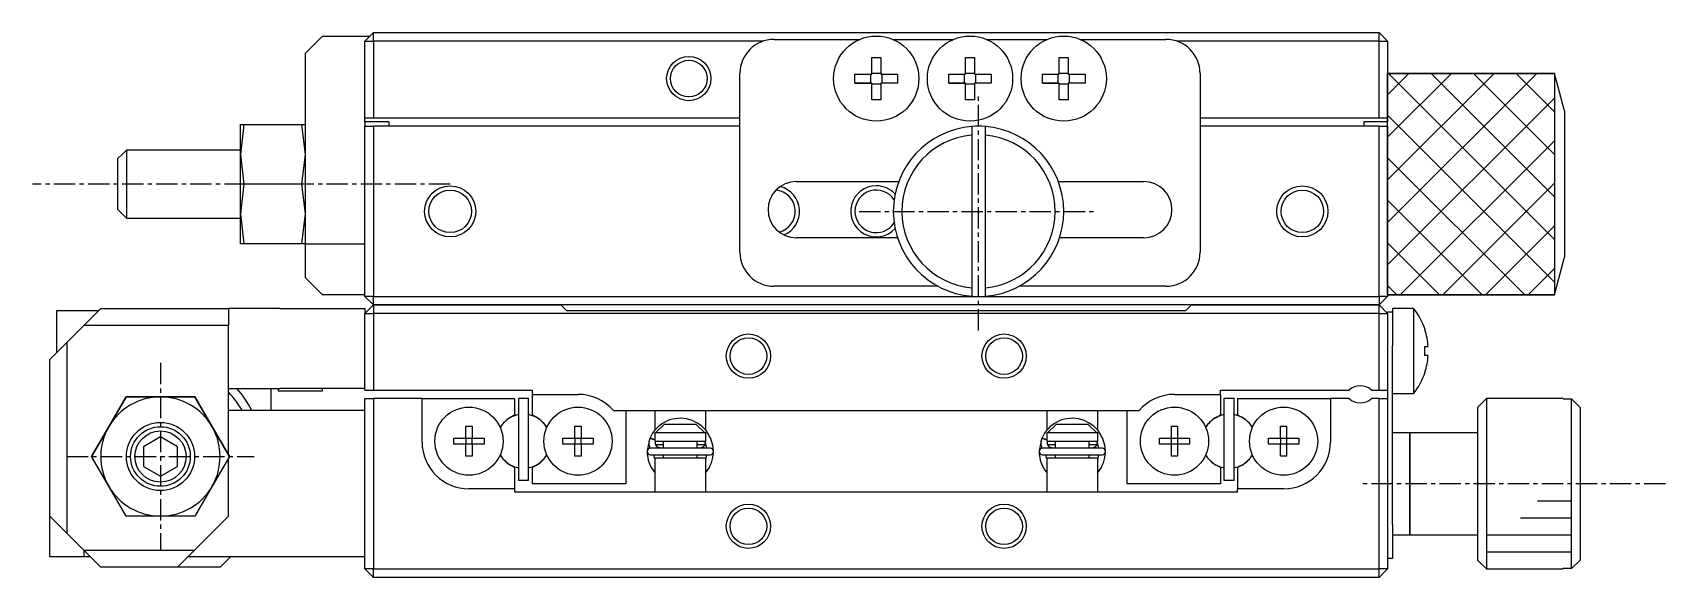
# Model space of a CAD drawing. Extents: x 10 to 388, y -3 to 270.
# Drawn here: x 102.8 to 198.6, y 237.8 to 269.8 of the extents above; entities that cross this region are included whole.
import ezdxf

# ---------------------------------------------------------------- set-up
doc = ezdxf.new("R2010")
doc.units = 0
doc.linetypes.add('CENTER', pattern=[2, 1.25, -0.25, 0.25, -0.25])
doc.layers.get('0').update_dxf_attribs({"linetype": 'CONTINUOUS'})
doc.layers.add('CENTER', color=1, linetype='CENTER')

msp = doc.modelspace()

# ---------------------------------------------------------------- linework, layer by layer
at = {"color": 7, "linetype": 'CONTINUOUS'}
for p, q in [((119.85, 269.632), (118.85, 268.632)), ((119.85, 269.632), (122.65, 269.632)), ((122.35, 269.332), (122.85, 269.832)), ((122.35, 269.332), (122.85, 269.332)), ((122.35, 264.832), (122.35, 269.332)), ((122.85, 269.332), (122.85, 269.832)), ((122.85, 269.832), (181.85, 269.832)), ((122.85, 269.332), (122.85, 264.832)), ((145.725, 269.332), (122.85, 269.332)), ((146.35, 269.432), (151.37, 269.432)), ((153.33, 269.432), (156.87, 269.432)), ((158.83, 269.432), (162.37, 269.432)), ((164.33, 269.432), (169.35, 269.432)), ((181.85, 269.332), (169.974, 269.332)), ((181.85, 269.332), (181.85, 269.832)), ((182.35, 269.332), (181.85, 269.832)), ((181.85, 264.832), (181.85, 269.332)), ((181.85, 269.332), (182.35, 269.332)), ((118.85, 262.932), (118.85, 268.632)), ((152.09, 268.38), (152.61, 268.38)), ((152.09, 267.392), (152.09, 268.38)), ((152.61, 268.38), (152.61, 267.392)), ((157.59, 268.38), (158.11, 268.38)), ((157.59, 267.392), (157.59, 268.38)), ((158.11, 268.38), (158.11, 267.392)), ((163.09, 268.38), (163.61, 268.38)), ((163.09, 267.392), (163.09, 268.38)), ((163.61, 268.38), (163.61, 267.392)), ((144.35, 256.932), (144.35, 267.432)), ((151.102, 266.872), (151.102, 267.392)), ((151.102, 267.392), (152.09, 267.392)), ((152.024, 266.872), (152.024, 267.392)), ((152.09, 267.458), (152.61, 267.458)), ((152.61, 267.392), (153.598, 267.392)), ((152.676, 267.392), (152.676, 266.872)), ((153.598, 267.392), (153.598, 266.872)), ((156.602, 266.872), (156.602, 267.392)), ((156.602, 267.392), (157.59, 267.392)), ((157.524, 266.872), (157.524, 267.392)), ((157.59, 267.458), (158.11, 267.458)), ((158.11, 267.392), (159.098, 267.392)), ((158.176, 267.392), (158.176, 266.872)), ((159.098, 267.392), (159.098, 266.872)), ((162.102, 266.872), (162.102, 267.392)), ((162.102, 267.392), (163.09, 267.392)), ((163.024, 266.872), (163.024, 267.392)), ((163.09, 267.458), (163.61, 267.458)), ((163.61, 267.392), (164.598, 267.392)), ((163.676, 267.392), (163.676, 266.872)), ((164.598, 267.392), (164.598, 266.872)), ((171.35, 267.432), (171.35, 256.932)), ((182.35, 267.432), (192.15, 267.432)), ((182.35, 254.432), (182.35, 267.432)), ((192.739, 265.232), (192.15, 267.432)), ((192.15, 267.432), (192.15, 254.432)), ((152.09, 266.872), (151.102, 266.872)), ((151.102, 266.872), (152.024, 266.872)), ((152.09, 266.872), (152.024, 266.872)), ((152.09, 265.884), (152.09, 266.872)), ((152.61, 266.806), (152.09, 266.806)), ((152.61, 266.872), (152.61, 265.884)), ((153.598, 266.872), (152.61, 266.872)), ((152.676, 266.872), (152.61, 266.872)), ((153.598, 266.872), (152.676, 266.872)), ((157.59, 266.872), (156.602, 266.872)), ((156.602, 266.872), (157.524, 266.872)), ((157.59, 266.872), (157.524, 266.872)), ((157.59, 265.884), (157.59, 266.872)), ((158.11, 266.806), (157.59, 266.806)), ((158.11, 266.872), (158.11, 265.884)), ((159.098, 266.872), (158.11, 266.872)), ((158.176, 266.872), (158.11, 266.872)), ((159.098, 266.872), (158.176, 266.872)), ((163.09, 266.872), (162.102, 266.872)), ((162.102, 266.872), (163.024, 266.872)), ((163.09, 266.872), (163.024, 266.872)), ((163.09, 265.884), (163.09, 266.872)), ((163.61, 266.806), (163.09, 266.806)), ((163.61, 266.872), (163.61, 265.884)), ((164.598, 266.872), (163.61, 266.872)), ((163.676, 266.872), (163.61, 266.872)), ((164.598, 266.872), (163.676, 266.872)), ((152.61, 265.884), (152.09, 265.884)), ((158.11, 265.884), (157.59, 265.884)), ((163.61, 265.884), (163.09, 265.884)), ((115.247, 264.432), (115.05, 262.682)), ((115.05, 264.432), (115.247, 264.432)), ((115.05, 262.682), (115.05, 264.432)), ((115.247, 264.432), (118.653, 264.432)), ((118.85, 262.682), (118.653, 264.432)), ((118.653, 264.432), (118.85, 264.432)), ((122.35, 264.832), (122.85, 264.832)), ((122.35, 264.582), (122.35, 264.832)), ((123.75, 264.582), (122.35, 264.582)), ((122.35, 264.582), (122.35, 264.332)), ((122.85, 264.832), (144.35, 264.832)), ((123.75, 264.582), (123.75, 264.332)), ((171.35, 264.832), (181.85, 264.832)), ((182.35, 264.582), (180.95, 264.582)), ((180.95, 264.582), (180.95, 264.332)), ((181.85, 264.832), (182.35, 264.832)), ((182.35, 264.832), (182.35, 264.582)), ((182.35, 264.332), (182.35, 264.582)), ((192.739, 265.232), (192.739, 256.632)), ((122.35, 254.332), (122.35, 264.332)), ((122.35, 264.332), (122.85, 264.332)), ((122.85, 264.332), (122.85, 254.332)), ((144.35, 264.332), (122.85, 264.332)), ((157.95, 264.316), (157.95, 263.814)), ((157.95, 263.814), (157.95, 254.85)), ((158.75, 263.814), (158.75, 264.316)), ((158.75, 254.85), (158.75, 263.814)), ((181.85, 264.332), (171.35, 264.332)), ((181.85, 254.332), (181.85, 264.332)), ((181.85, 264.332), (182.35, 264.332)), ((182.35, 264.332), (182.35, 254.332)), ((108.1, 262.682), (107.85, 262.432)), ((108.35, 262.932), (108.1, 262.682)), ((108.35, 262.932), (108.35, 260.932)), ((115.05, 262.932), (108.35, 262.932)), ((115.05, 259.182), (115.05, 262.682)), ((115.05, 262.682), (115.247, 260.932)), ((118.653, 260.932), (118.85, 262.682)), ((118.85, 258.932), (118.85, 262.932)), ((107.85, 260.932), (107.85, 262.432)), ((107.85, 259.432), (107.85, 260.932)), ((108.35, 260.932), (108.35, 258.932)), ((115.247, 260.932), (115.05, 259.182)), ((118.653, 260.932), (115.247, 260.932)), ((118.85, 259.182), (118.653, 260.932)), ((147.65, 261.082), (153.666, 261.082)), ((163.034, 261.082), (168.05, 261.082)), ((107.85, 259.432), (108.1, 259.182)), ((108.1, 259.182), (108.35, 258.932)), ((108.35, 258.932), (115.05, 258.932)), ((115.05, 259.182), (115.247, 257.432)), ((115.05, 257.432), (115.05, 259.182)), ((118.653, 257.432), (118.85, 259.182)), ((118.85, 257.432), (118.85, 258.932)), ((153.596, 257.782), (147.65, 257.782)), ((168.05, 257.782), (163.104, 257.782)), ((115.247, 257.432), (115.05, 257.432)), ((118.653, 257.432), (115.247, 257.432)), ((118.85, 257.432), (118.653, 257.432)), ((118.85, 257.432), (122.35, 257.432)), ((118.85, 255.432), (118.85, 257.432)), ((192.15, 254.432), (192.739, 256.632)), ((119.85, 254.432), (118.85, 255.432)), ((155.975, 254.932), (146.35, 254.932)), ((157.95, 254.85), (157.95, 254.348)), ((158.75, 254.348), (158.75, 254.85)), ((169.35, 254.932), (160.725, 254.932)), ((122.35, 254.432), (119.85, 254.432)), ((122.85, 254.332), (122.35, 254.332)), ((122.85, 253.832), (122.35, 254.332)), ((122.85, 254.332), (158.35, 254.332)), ((122.85, 253.832), (122.85, 254.332)), ((158.35, 254.332), (181.85, 254.332)), ((181.85, 254.332), (181.85, 253.832)), ((182.35, 254.332), (181.85, 253.832)), ((182.35, 254.332), (181.85, 254.332)), ((192.15, 254.432), (182.35, 254.432)), ((104.25, 253.482), (104.25, 251.032)), ((106.7, 253.482), (104.25, 253.482)), ((106.85, 253.632), (105.85, 252.632)), ((106.85, 253.632), (114.35, 253.632)), ((114.35, 253.632), (114.35, 252.632)), ((117.35, 253.632), (114.35, 253.632)), ((117.35, 253.632), (122.35, 253.632)), ((122.85, 253.832), (122.35, 253.332)), ((122.35, 253.632), (122.35, 253.332)), ((122.35, 253.332), (122.85, 253.332)), ((122.35, 248.832), (122.35, 253.332)), ((181.85, 253.832), (122.85, 253.832)), ((122.85, 253.832), (122.85, 253.332)), ((122.85, 253.832), (133.85, 253.832)), ((122.85, 253.332), (122.85, 248.832)), ((181.85, 253.332), (122.85, 253.332)), ((134.2, 253.482), (133.85, 253.832)), ((170.5, 253.482), (134.2, 253.482)), ((170.85, 253.832), (170.5, 253.482)), ((170.85, 253.832), (181.85, 253.832)), ((181.85, 253.332), (181.85, 253.832)), ((182.35, 253.332), (181.85, 253.832)), ((181.85, 248.832), (181.85, 253.332)), ((181.85, 253.332), (182.35, 253.332)), ((182.35, 253.432), (182.65, 253.432)), ((182.35, 253.332), (182.35, 253.432)), ((182.35, 253.332), (182.35, 248.832)), ((182.65, 253.632), (182.65, 253.432)), ((183.872, 253.632), (182.65, 253.632)), ((182.65, 253.432), (182.65, 251.432)), ((183.872, 253.632), (183.872, 248.632)), ((105.85, 252.632), (104.85, 251.632)), ((114.35, 252.632), (105.85, 252.632)), ((114.35, 245.004), (114.35, 252.632)), ((184.541, 252.38), (184.549, 252.384)), ((104.85, 251.632), (103.85, 250.632)), ((104.85, 251.632), (104.85, 240.432)), ((182.65, 240.932), (182.65, 251.432)), ((184.541, 250.872), (184.541, 251.392)), ((184.541, 251.392), (184.733, 251.392)), ((103.85, 241.432), (103.85, 250.632)), ((184.733, 250.872), (184.541, 250.872)), ((184.549, 249.88), (184.541, 249.884)), ((107.319, 246.682), (108.329, 248.432)), ((108.329, 248.432), (107.319, 246.682)), ((108.329, 248.432), (110.35, 248.432)), ((110.35, 248.432), (108.329, 248.432)), ((110.35, 248.432), (112.371, 248.432)), ((112.371, 248.432), (110.35, 248.432)), ((112.371, 248.432), (113.381, 246.682)), ((113.381, 246.682), (112.371, 248.432)), ((114.35, 248.932), (117.35, 248.932)), ((116.85, 247.632), (116.85, 248.932)), ((117.25, 248.932), (117.25, 248.782)), ((117.25, 248.782), (119.85, 248.782)), ((122.35, 248.932), (117.35, 248.932)), ((119.85, 248.782), (119.85, 248.932)), ((122.35, 248.832), (122.85, 248.832)), ((122.35, 238.332), (122.35, 248.332)), ((122.35, 248.332), (122.85, 248.332)), ((122.85, 248.832), (132.15, 248.832)), ((122.85, 248.332), (122.85, 238.332)), ((125.7, 248.332), (122.85, 248.332)), ((125.7, 245.782), (125.7, 248.332)), ((125.7, 248.332), (131.15, 248.332)), ((131.15, 247.383), (131.15, 248.332)), ((131.35, 248.332), (131.35, 243.532)), ((131.95, 248.332), (131.35, 248.332)), ((131.95, 243.532), (131.95, 248.332)), ((132.15, 248.832), (132.15, 248.582)), ((132.15, 248.582), (134.85, 248.582)), ((132.15, 248.582), (132.15, 247.383)), ((169.85, 248.582), (172.55, 248.582)), ((172.55, 248.582), (172.55, 248.832)), ((172.55, 248.832), (180.089, 248.832)), ((172.55, 248.582), (172.55, 247.383)), ((172.75, 248.332), (172.75, 243.532)), ((173.35, 248.332), (172.75, 248.332)), ((173.35, 243.532), (173.35, 248.332)), ((173.55, 248.332), (173.55, 247.383)), ((173.55, 248.332), (179, 248.332)), ((179, 248.332), (179, 245.782)), ((180.089, 248.332), (179, 248.332)), ((181.411, 248.832), (181.85, 248.832)), ((181.85, 248.332), (181.411, 248.332)), ((181.85, 248.832), (182.35, 248.832)), ((181.85, 238.332), (181.85, 248.332)), ((181.85, 248.332), (182.35, 248.332)), ((182.35, 248.832), (182.35, 248.332)), ((182.35, 248.332), (182.35, 238.332)), ((182.65, 248.632), (183.872, 248.632)), ((188.15, 248.332), (187.65, 247.832)), ((188.15, 248.332), (188.15, 238.332)), ((192.65, 248.332), (188.15, 248.332)), ((192.65, 248.332), (192.65, 248.316)), ((192.65, 248.316), (193.15, 248.316)), ((193.15, 238.348), (193.15, 248.316)), ((193.15, 248.316), (193.65, 247.814)), ((122.35, 247.632), (114.35, 247.632)), ((131.15, 247.383), (130.89, 247.233)), ((132.41, 247.233), (132.15, 247.383)), ((136.929, 247.632), (139.775, 247.632)), ((137.65, 247.632), (137.65, 243.332)), ((139.35, 247.632), (139.35, 246.469)), ((139.775, 247.632), (141.925, 247.632)), ((141.925, 247.632), (162.775, 247.632)), ((142.35, 246.468), (142.35, 247.632)), ((162.35, 247.632), (162.35, 246.469)), ((162.775, 247.632), (164.925, 247.632)), ((164.925, 247.632), (167.771, 247.632)), ((165.35, 246.468), (165.35, 247.632)), ((167.05, 247.632), (167.05, 243.332)), ((172.29, 247.233), (172.55, 247.383)), ((173.55, 247.383), (173.81, 247.233)), ((187.65, 238.832), (187.65, 247.832)), ((193.65, 247.814), (193.65, 238.85)), ((106.309, 244.932), (107.319, 246.682)), ((107.319, 246.682), (106.309, 244.932)), ((113.381, 246.682), (114.391, 244.932)), ((114.35, 245.004), (113.381, 246.682)), ((128.27, 246.718), (128.63, 246.718)), ((128.27, 246.012), (128.27, 246.718)), ((128.63, 246.718), (128.63, 246.012)), ((134.67, 246.718), (135.03, 246.718)), ((134.67, 246.012), (134.67, 246.718)), ((135.03, 246.718), (135.03, 246.012)), ((139.404, 246.332), (139.35, 246.332)), ((139.35, 246.332), (139.35, 245.832)), ((139.404, 246.332), (139.933, 246.832)), ((142.296, 246.332), (139.404, 246.332)), ((139.933, 246.832), (141.767, 246.832)), ((141.767, 246.832), (142.296, 246.332)), ((142.35, 246.332), (142.296, 246.332)), ((142.35, 245.832), (142.35, 246.332)), ((162.404, 246.332), (162.35, 246.332)), ((162.35, 246.332), (162.35, 245.832)), ((162.404, 246.332), (162.933, 246.832)), ((165.296, 246.332), (162.404, 246.332)), ((162.933, 246.832), (164.767, 246.832)), ((164.767, 246.832), (165.296, 246.332)), ((165.35, 246.332), (165.296, 246.332)), ((165.35, 245.832), (165.35, 246.332)), ((169.67, 246.718), (170.03, 246.718)), ((169.67, 246.012), (169.67, 246.718)), ((170.03, 246.718), (170.03, 246.012)), ((176.07, 246.718), (176.43, 246.718)), ((176.07, 246.012), (176.07, 246.718)), ((176.43, 246.718), (176.43, 246.012)), ((183.65, 246.332), (182.65, 246.332)), ((183.65, 246.332), (183.65, 240.332)), ((183.65, 240.332), (183.65, 246.332)), ((187.65, 246.332), (183.65, 246.332)), ((110.35, 246.087), (109.35, 245.509)), ((109.35, 245.509), (109.35, 244.355)), ((111.35, 245.509), (110.35, 246.087)), ((111.35, 244.355), (111.35, 245.509)), ((127.564, 246.012), (128.27, 246.012)), ((127.564, 245.652), (127.564, 246.012)), ((128.27, 245.652), (127.564, 245.652)), ((128.28, 246.002), (128.27, 246.012)), ((128.28, 245.662), (128.27, 245.652)), ((128.27, 244.946), (128.27, 245.652)), ((128.28, 246.002), (128.62, 246.002)), ((128.28, 245.662), (128.28, 246.002)), ((128.62, 245.662), (128.28, 245.662)), ((128.62, 246.002), (128.63, 246.012)), ((128.62, 246.002), (128.62, 245.662)), ((128.62, 245.662), (128.63, 245.652)), ((128.63, 246.012), (129.336, 246.012)), ((129.336, 245.652), (128.63, 245.652)), ((128.63, 245.652), (128.63, 244.946)), ((129.336, 246.012), (129.336, 245.652)), ((133.964, 246.012), (134.67, 246.012)), ((133.964, 245.652), (133.964, 246.012)), ((134.67, 245.652), (133.964, 245.652)), ((134.68, 246.002), (134.67, 246.012)), ((134.68, 245.662), (134.67, 245.652)), ((134.67, 244.946), (134.67, 245.652)), ((134.68, 246.002), (135.02, 246.002)), ((134.68, 245.662), (134.68, 246.002)), ((135.02, 245.662), (134.68, 245.662)), ((135.02, 246.002), (135.03, 246.012)), ((135.02, 246.002), (135.02, 245.662)), ((135.02, 245.662), (135.03, 245.652)), ((135.03, 246.012), (135.736, 246.012)), ((135.03, 245.652), (135.03, 244.946)), ((135.736, 245.652), (135.03, 245.652)), ((135.736, 246.012), (135.736, 245.652)), ((139.042, 245.947), (138.906, 245.26)), ((139.007, 245.766), (139.006, 245.732)), ((139.006, 245.732), (139.007, 245.697)), ((139.01, 245.8), (139.007, 245.766)), ((139.007, 245.697), (139.009, 245.663)), ((139.009, 245.663), (139.013, 245.629)), ((139.015, 245.834), (139.01, 245.8)), ((139.013, 245.629), (139.019, 245.595)), ((139.021, 245.868), (139.015, 245.834)), ((139.019, 245.595), (139.027, 245.562)), ((139.029, 245.901), (139.021, 245.868)), ((139.027, 245.562), (139.036, 245.529)), ((139.038, 245.934), (139.029, 245.901)), ((139.036, 245.529), (139.046, 245.496)), ((139.05, 245.966), (139.038, 245.934)), ((139.046, 245.496), (139.059, 245.464)), ((139.062, 245.997), (139.05, 245.966)), ((139.059, 245.464), (139.073, 245.433)), ((139.065, 245.999), (139.062, 245.997)), ((139.062, 245.997), (139.062, 245.997)), ((139.075, 246.026), (139.064, 245.999)), ((139.068, 246), (139.065, 245.999)), ((139.066, 246.005), (139.29, 245.938)), ((139.072, 246), (139.068, 246)), ((139.078, 246), (139.072, 246)), ((139.073, 245.433), (139.076, 245.425)), ((139.084, 245.999), (139.078, 246)), ((139.092, 245.998), (139.084, 245.999)), ((139.101, 245.996), (139.092, 245.998)), ((142.6, 245.427), (139.1, 245.427)), ((139.11, 245.994), (139.101, 245.996)), ((139.121, 245.991), (139.11, 245.994)), ((139.132, 245.988), (139.121, 245.991)), ((139.144, 245.984), (139.132, 245.988)), ((139.156, 245.98), (139.144, 245.984)), ((139.17, 245.975), (139.156, 245.98)), ((139.183, 245.971), (139.17, 245.975)), ((139.197, 245.965), (139.183, 245.971)), ((139.212, 245.96), (139.197, 245.965)), ((139.226, 245.954), (139.212, 245.96)), ((139.241, 245.948), (139.226, 245.954)), ((139.256, 245.942), (139.241, 245.948)), ((139.27, 245.935), (139.256, 245.942)), ((139.284, 245.929), (139.27, 245.935)), ((139.299, 245.922), (139.284, 245.929)), ((139.29, 245.938), (139.35, 245.907)), ((139.312, 245.916), (139.299, 245.922)), ((139.325, 245.909), (139.312, 245.916)), ((139.338, 245.903), (139.325, 245.909)), ((139.35, 245.896), (139.338, 245.903)), ((139.35, 245.832), (142.35, 245.832)), ((139.396, 245.732), (139.397, 245.747)), ((139.397, 245.717), (139.396, 245.732)), ((139.397, 245.747), (139.398, 245.762)), ((139.397, 245.702), (139.397, 245.717)), ((139.399, 245.687), (139.397, 245.702)), ((139.398, 245.762), (139.401, 245.777)), ((139.402, 245.672), (139.399, 245.687)), ((139.401, 245.777), (139.404, 245.792)), ((139.405, 245.657), (139.402, 245.672)), ((139.404, 245.792), (139.407, 245.806)), ((139.409, 245.643), (139.405, 245.657)), ((139.407, 245.806), (139.412, 245.821)), ((139.413, 245.628), (139.409, 245.643)), ((139.412, 245.821), (139.417, 245.835)), ((139.412, 245.632), (139.85, 245.632)), ((139.412, 245.632), (139.85, 245.632)), ((139.419, 245.614), (139.413, 245.628)), ((139.417, 245.835), (139.42, 245.843)), ((139.425, 245.601), (139.419, 245.614)), ((139.42, 245.845), (139.425, 245.858)), ((139.432, 245.587), (139.425, 245.601)), ((139.439, 245.574), (139.432, 245.587)), ((139.447, 245.561), (139.439, 245.574)), ((139.456, 245.549), (139.447, 245.561)), ((139.465, 245.537), (139.456, 245.549)), ((139.475, 245.526), (139.465, 245.537)), ((139.485, 245.515), (139.475, 245.526)), ((139.496, 245.505), (139.485, 245.515)), ((139.508, 245.495), (139.496, 245.505)), ((139.52, 245.486), (139.508, 245.495)), ((139.532, 245.478), (139.52, 245.486)), ((139.545, 245.47), (139.532, 245.478)), ((139.558, 245.462), (139.545, 245.47)), ((139.571, 245.456), (139.558, 245.462)), ((139.585, 245.45), (139.571, 245.456)), ((139.599, 245.444), (139.585, 245.45)), ((139.613, 245.44), (139.599, 245.444)), ((139.628, 245.436), (139.613, 245.44)), ((139.643, 245.433), (139.628, 245.436)), ((139.657, 245.43), (139.643, 245.433)), ((139.672, 245.428), (139.657, 245.43)), ((139.687, 245.427), (139.672, 245.428)), ((139.701, 245.427), (139.687, 245.427)), ((139.85, 245.832), (139.85, 245.427)), ((141.85, 245.427), (141.85, 245.832)), ((141.85, 245.632), (142.288, 245.632)), ((141.85, 245.632), (142.288, 245.632)), ((142.005, 245.427), (141.998, 245.427)), ((142.02, 245.428), (142.005, 245.427)), ((142.035, 245.429), (142.02, 245.428)), ((142.05, 245.431), (142.035, 245.429)), ((142.065, 245.434), (142.05, 245.431)), ((142.079, 245.438), (142.065, 245.434)), ((142.094, 245.442), (142.079, 245.438)), ((142.108, 245.447), (142.094, 245.442)), ((142.122, 245.453), (142.108, 245.447)), ((142.136, 245.459), (142.122, 245.453)), ((142.149, 245.466), (142.136, 245.459)), ((142.162, 245.474), (142.149, 245.466)), ((142.174, 245.482), (142.162, 245.474)), ((142.187, 245.491), (142.174, 245.482)), ((142.198, 245.5), (142.187, 245.491)), ((142.209, 245.51), (142.198, 245.5)), ((142.22, 245.521), (142.209, 245.51)), ((142.23, 245.532), (142.22, 245.521)), ((142.24, 245.544), (142.23, 245.532)), ((142.249, 245.556), (142.24, 245.544)), ((142.257, 245.568), (142.249, 245.556)), ((142.265, 245.581), (142.257, 245.568)), ((142.272, 245.595), (142.265, 245.581)), ((142.279, 245.608), (142.272, 245.595)), ((142.284, 245.622), (142.279, 245.608)), ((142.28, 245.843), (142.286, 245.829)), ((142.289, 245.636), (142.284, 245.622)), ((142.285, 245.832), (142.394, 245.427)), ((142.286, 245.829), (142.29, 245.814)), ((142.294, 245.651), (142.289, 245.636)), ((142.29, 245.814), (142.294, 245.8)), ((142.294, 245.8), (142.298, 245.785)), ((142.297, 245.666), (142.294, 245.651)), ((142.3, 245.68), (142.297, 245.666)), ((142.298, 245.785), (142.3, 245.77)), ((142.3, 245.77), (142.302, 245.755)), ((142.302, 245.695), (142.3, 245.68)), ((142.302, 245.755), (142.303, 245.74)), ((142.303, 245.71), (142.302, 245.695)), ((142.303, 245.74), (142.304, 245.725)), ((142.304, 245.725), (142.303, 245.71)), ((142.638, 245.996), (142.63, 246.014)), ((142.634, 246.002), (142.634, 246.005)), ((142.66, 245.94), (142.638, 245.997)), ((162.042, 245.947), (161.906, 245.26)), ((162.007, 245.766), (162.006, 245.732)), ((162.006, 245.732), (162.007, 245.697)), ((162.01, 245.8), (162.007, 245.766)), ((162.007, 245.697), (162.009, 245.663)), ((162.009, 245.663), (162.013, 245.629)), ((162.015, 245.834), (162.01, 245.8)), ((162.013, 245.629), (162.019, 245.595)), ((162.021, 245.868), (162.015, 245.834)), ((162.019, 245.595), (162.027, 245.562)), ((162.029, 245.901), (162.021, 245.868)), ((162.027, 245.562), (162.036, 245.529)), ((162.038, 245.934), (162.029, 245.901)), ((162.036, 245.529), (162.046, 245.496)), ((162.05, 245.966), (162.038, 245.934)), ((162.046, 245.496), (162.059, 245.464)), ((162.062, 245.997), (162.05, 245.966)), ((162.059, 245.464), (162.073, 245.433)), ((162.065, 245.999), (162.062, 245.997)), ((162.062, 245.997), (162.062, 245.997)), ((162.068, 246), (162.065, 245.999)), ((162.075, 246.026), (162.066, 246.005)), ((162.066, 246.005), (162.29, 245.938)), ((162.072, 246), (162.068, 246)), ((162.078, 246), (162.072, 246)), ((162.073, 245.433), (162.076, 245.425)), ((162.084, 245.999), (162.078, 246)), ((162.092, 245.998), (162.084, 245.999)), ((162.101, 245.996), (162.092, 245.998)), ((165.6, 245.427), (162.1, 245.427)), ((162.11, 245.994), (162.101, 245.996)), ((162.121, 245.991), (162.11, 245.994)), ((162.132, 245.988), (162.121, 245.991)), ((162.144, 245.984), (162.132, 245.988)), ((162.156, 245.98), (162.144, 245.984)), ((162.17, 245.975), (162.156, 245.98)), ((162.183, 245.971), (162.17, 245.975)), ((162.197, 245.965), (162.183, 245.971)), ((162.212, 245.96), (162.197, 245.965)), ((162.226, 245.954), (162.212, 245.96)), ((162.241, 245.948), (162.226, 245.954)), ((162.256, 245.942), (162.241, 245.948)), ((162.27, 245.935), (162.256, 245.942)), ((162.284, 245.929), (162.27, 245.935)), ((162.299, 245.922), (162.284, 245.929)), ((162.29, 245.938), (162.35, 245.907)), ((162.312, 245.916), (162.299, 245.922)), ((162.325, 245.909), (162.312, 245.916)), ((162.338, 245.903), (162.325, 245.909)), ((162.35, 245.896), (162.338, 245.903)), ((162.35, 245.832), (165.35, 245.832)), ((162.396, 245.732), (162.397, 245.747)), ((162.397, 245.717), (162.396, 245.732)), ((162.397, 245.747), (162.398, 245.762)), ((162.397, 245.702), (162.397, 245.717)), ((162.399, 245.687), (162.397, 245.702)), ((162.398, 245.762), (162.401, 245.777)), ((162.402, 245.672), (162.399, 245.687)), ((162.401, 245.777), (162.404, 245.792)), ((162.405, 245.657), (162.402, 245.672)), ((162.404, 245.792), (162.407, 245.806)), ((162.409, 245.643), (162.405, 245.657)), ((162.407, 245.806), (162.412, 245.821)), ((162.413, 245.628), (162.409, 245.643)), ((162.412, 245.821), (162.417, 245.835)), ((162.412, 245.632), (162.85, 245.632)), ((162.412, 245.632), (162.85, 245.632)), ((162.419, 245.614), (162.413, 245.628)), ((162.417, 245.835), (162.42, 245.843)), ((162.425, 245.601), (162.419, 245.614)), ((162.42, 245.845), (162.425, 245.858)), ((162.432, 245.587), (162.425, 245.601)), ((162.439, 245.574), (162.432, 245.587)), ((162.447, 245.561), (162.439, 245.574)), ((162.456, 245.549), (162.447, 245.561)), ((162.465, 245.537), (162.456, 245.549)), ((162.475, 245.526), (162.465, 245.537)), ((162.485, 245.515), (162.475, 245.526)), ((162.496, 245.505), (162.485, 245.515)), ((162.508, 245.495), (162.496, 245.505)), ((162.52, 245.486), (162.508, 245.495)), ((162.532, 245.478), (162.52, 245.486)), ((162.545, 245.47), (162.532, 245.478)), ((162.558, 245.462), (162.545, 245.47)), ((162.571, 245.456), (162.558, 245.462)), ((162.585, 245.45), (162.571, 245.456)), ((162.599, 245.444), (162.585, 245.45)), ((162.613, 245.44), (162.599, 245.444)), ((162.628, 245.436), (162.613, 245.44)), ((162.643, 245.433), (162.628, 245.436)), ((162.657, 245.43), (162.643, 245.433)), ((162.672, 245.428), (162.657, 245.43)), ((162.687, 245.427), (162.672, 245.428)), ((162.701, 245.427), (162.687, 245.427)), ((162.85, 245.832), (162.85, 245.427)), ((164.85, 245.427), (164.85, 245.832)), ((164.85, 245.632), (165.288, 245.632)), ((164.85, 245.632), (165.288, 245.632)), ((165.005, 245.427), (164.998, 245.427)), ((165.02, 245.428), (165.005, 245.427)), ((165.035, 245.429), (165.02, 245.428)), ((165.05, 245.431), (165.035, 245.429)), ((165.065, 245.434), (165.05, 245.431)), ((165.079, 245.438), (165.065, 245.434)), ((165.094, 245.442), (165.079, 245.438)), ((165.108, 245.447), (165.094, 245.442)), ((165.122, 245.453), (165.108, 245.447)), ((165.136, 245.459), (165.122, 245.453)), ((165.149, 245.466), (165.136, 245.459)), ((165.162, 245.474), (165.149, 245.466)), ((165.174, 245.482), (165.162, 245.474)), ((165.187, 245.491), (165.174, 245.482)), ((165.198, 245.5), (165.187, 245.491)), ((165.209, 245.51), (165.198, 245.5)), ((165.22, 245.521), (165.209, 245.51)), ((165.23, 245.532), (165.22, 245.521)), ((165.24, 245.544), (165.23, 245.532)), ((165.249, 245.556), (165.24, 245.544)), ((165.257, 245.568), (165.249, 245.556)), ((165.265, 245.581), (165.257, 245.568)), ((165.272, 245.595), (165.265, 245.581)), ((165.279, 245.608), (165.272, 245.595)), ((165.284, 245.622), (165.279, 245.608)), ((165.28, 245.843), (165.286, 245.829)), ((165.289, 245.636), (165.284, 245.622)), ((165.285, 245.832), (165.394, 245.427)), ((165.286, 245.829), (165.29, 245.814)), ((165.294, 245.651), (165.289, 245.636)), ((165.29, 245.814), (165.294, 245.8)), ((165.294, 245.8), (165.298, 245.785)), ((165.297, 245.666), (165.294, 245.651)), ((165.3, 245.68), (165.297, 245.666)), ((165.298, 245.785), (165.3, 245.77)), ((165.3, 245.77), (165.302, 245.755)), ((165.302, 245.695), (165.3, 245.68)), ((165.302, 245.755), (165.303, 245.74)), ((165.303, 245.71), (165.302, 245.695)), ((165.303, 245.74), (165.304, 245.725)), ((165.304, 245.725), (165.303, 245.71)), ((165.638, 245.996), (165.63, 246.014)), ((165.634, 246.002), (165.634, 246.005)), ((165.66, 245.94), (165.638, 245.997)), ((168.964, 245.652), (168.964, 246.012)), ((168.964, 246.012), (169.67, 246.012)), ((169.67, 245.652), (168.964, 245.652)), ((169.68, 246.002), (169.67, 246.012)), ((169.68, 245.662), (169.67, 245.652)), ((169.67, 244.946), (169.67, 245.652)), ((169.68, 246.002), (170.02, 246.002)), ((169.68, 245.662), (169.68, 246.002)), ((170.02, 245.662), (169.68, 245.662)), ((170.02, 246.002), (170.03, 246.012)), ((170.02, 246.002), (170.02, 245.662)), ((170.02, 245.662), (170.03, 245.652)), ((170.03, 246.012), (170.736, 246.012)), ((170.03, 245.652), (170.03, 244.946)), ((170.736, 245.652), (170.03, 245.652)), ((170.736, 246.012), (170.736, 245.652)), ((175.364, 245.652), (175.364, 246.012)), ((175.364, 246.012), (176.07, 246.012)), ((176.07, 245.652), (175.364, 245.652)), ((176.08, 246.002), (176.07, 246.012)), ((176.08, 245.662), (176.07, 245.652)), ((176.07, 244.946), (176.07, 245.652)), ((176.08, 246.002), (176.42, 246.002)), ((176.08, 245.662), (176.08, 246.002)), ((176.42, 245.662), (176.08, 245.662)), ((176.42, 246.002), (176.43, 246.012)), ((176.42, 246.002), (176.42, 245.662)), ((176.42, 245.662), (176.43, 245.652)), ((176.43, 246.012), (177.136, 246.012)), ((176.43, 245.652), (176.43, 244.946)), ((177.136, 245.652), (176.43, 245.652)), ((177.136, 246.012), (177.136, 245.652)), ((107.319, 243.182), (106.309, 244.932)), ((109.35, 244.355), (110.35, 243.777)), ((109.35, 244.355), (110.35, 243.777)), ((110.35, 243.777), (111.35, 244.355)), ((110.35, 243.777), (111.35, 244.355)), ((114.391, 244.932), (113.381, 243.182)), ((114.391, 244.932), (114.35, 245.004)), ((114.35, 241.432), (114.35, 244.86)), ((128.63, 244.946), (128.27, 244.946)), ((130.89, 244.431), (131.15, 244.281)), ((132.15, 244.281), (132.41, 244.431)), ((135.03, 244.946), (134.67, 244.946)), ((139.1, 245.037), (142.6, 245.037)), ((139.347, 244.832), (139.306, 245.037)), ((139.35, 244.821), (139.347, 244.832)), ((142.35, 244.832), (139.35, 244.832)), ((139.35, 244.832), (139.35, 242.832)), ((139.85, 245.037), (139.85, 244.832)), ((141.85, 244.832), (141.85, 245.037)), ((142.35, 242.832), (142.35, 244.832)), ((142.353, 244.832), (142.35, 244.82)), ((142.393, 245.037), (142.353, 244.832)), ((162.1, 245.037), (165.6, 245.037)), ((162.347, 244.832), (162.306, 245.037)), ((162.35, 244.821), (162.347, 244.832)), ((165.35, 244.832), (162.35, 244.832)), ((162.35, 244.832), (162.35, 242.832)), ((162.85, 245.037), (162.85, 244.832)), ((164.85, 244.832), (164.85, 245.037)), ((165.35, 242.832), (165.35, 244.832)), ((165.353, 244.832), (165.35, 244.82)), ((165.393, 245.037), (165.353, 244.832)), ((170.03, 244.946), (169.67, 244.946)), ((172.55, 244.281), (172.29, 244.431)), ((173.81, 244.431), (173.55, 244.281)), ((176.43, 244.946), (176.07, 244.946)), ((131.15, 243.032), (131.15, 244.281)), ((131.95, 243.532), (131.35, 243.532)), ((132.15, 244.281), (132.15, 243.332)), ((172.55, 244.281), (172.55, 243.332)), ((173.35, 243.532), (172.75, 243.532)), ((173.55, 244.281), (173.55, 243.032)), ((108.329, 241.432), (107.319, 243.182)), ((113.381, 243.182), (112.371, 241.432)), ((131.15, 243.032), (128.45, 243.032)), ((131.15, 242.832), (131.15, 243.032)), ((173.55, 242.832), (131.15, 242.832)), ((137.65, 243.332), (132.15, 243.332)), ((172.55, 243.332), (167.05, 243.332)), ((173.55, 242.832), (173.55, 243.032)), ((176.25, 243.032), (173.55, 243.032)), ((103.85, 239.032), (103.85, 241.432)), ((103.85, 241.432), (104.85, 240.432)), ((110.35, 241.432), (108.329, 241.432)), ((112.371, 241.432), (110.35, 241.432)), ((112.35, 239.432), (114.35, 241.432)), ((182.65, 240.932), (182.65, 238.932)), ((104.85, 240.432), (105.85, 239.432)), ((182.65, 240.332), (183.65, 240.332)), ((183.65, 240.332), (187.65, 240.332)), ((105.85, 239.032), (103.85, 239.032)), ((105.85, 239.432), (105.85, 239.032)), ((105.85, 239.432), (112.35, 239.432)), ((105.85, 239.432), (106.85, 238.432)), ((106.25, 239.032), (105.85, 239.032)), ((111.35, 238.432), (112.35, 239.432)), ((122.35, 239.032), (111.95, 239.032)), ((113.85, 238.432), (114.45, 239.032)), ((182.65, 238.932), (182.35, 238.932)), ((187.65, 238.832), (188.15, 238.332)), ((193.65, 238.85), (193.15, 238.348)), ((111.35, 238.432), (106.85, 238.432)), ((113.85, 238.432), (111.35, 238.432)), ((122.85, 238.332), (122.35, 238.332)), ((122.85, 237.832), (122.35, 238.332)), ((122.85, 238.332), (181.85, 238.332)), ((122.85, 237.832), (122.85, 238.332)), ((181.85, 237.832), (122.85, 237.832)), ((181.85, 237.832), (181.85, 238.332)), ((182.35, 238.332), (181.85, 238.332)), ((181.85, 237.832), (182.35, 238.332)), ((188.15, 238.332), (192.65, 238.332)), ((193.15, 238.348), (192.65, 238.348)), ((192.65, 238.348), (192.65, 238.332))]:
    msp.add_line(p, q, dxfattribs=at)
at = {"color": 3, "linetype": 'CONTINUOUS'}
for p, q in [((182.35, 269.332), (182.35, 264.832)), ((192.15, 267.432), (182.35, 267.432)), ((182.35, 266.182), (183.6, 267.432)), ((182.35, 263.682), (186.1, 267.432)), ((182.35, 261.182), (188.6, 267.432)), ((182.35, 258.682), (191.1, 267.432)), ((182.4, 267.432), (192.15, 257.682)), ((184.9, 267.432), (192.15, 260.182)), ((187.4, 267.432), (192.15, 262.682)), ((189.9, 267.432), (192.15, 265.182)), ((192.15, 267.432), (192.15, 254.432)), ((182.35, 256.182), (192.15, 265.982)), ((182.35, 264.982), (192.15, 255.182)), ((183.1, 254.432), (192.15, 263.482)), ((182.35, 262.482), (190.4, 254.432)), ((185.6, 254.432), (192.15, 260.982)), ((182.35, 259.982), (187.9, 254.432)), ((188.1, 254.432), (192.15, 258.482)), ((182.35, 257.482), (185.4, 254.432)), ((190.6, 254.432), (192.15, 255.982)), ((182.35, 254.982), (182.9, 254.432)), ((182.35, 254.432), (192.15, 254.432)), ((191.15, 242.332), (193.15, 242.332)), ((190.15, 241.332), (193.15, 241.332)), ((188.15, 240.332), (193.15, 240.332)), ((188.15, 239.332), (193.15, 239.332))]:
    msp.add_line(p, q, dxfattribs=at)
at = {"color": 7, "linetype": 'CONTINUOUS'}
for centre, radius in [((152.35, 267.132), 2.5), ((157.85, 267.132), 2.5), ((163.35, 267.132), 2.5), ((141.35, 267.132), 1.075), ((127.35, 259.332), 1.25), ((177.35, 259.332), 1.25), ((144.85, 250.832), 1.075), ((159.85, 250.832), 1.075), ((128.45, 245.832), 2), ((134.85, 245.832), 2), ((169.85, 245.832), 2), ((176.25, 245.832), 2), ((110.35, 244.932), 2), ((110.35, 244.932), 1.5), ((144.85, 240.832), 1.075), ((159.85, 240.832), 1.075)]:
    msp.add_circle(centre, radius, dxfattribs=at)
at = {"color": 3, "linetype": 'CONTINUOUS'}
for centre, radius in [((141.35, 267.132), 1.3), ((127.35, 259.332), 1.5), ((177.35, 259.332), 1.5), ((144.85, 250.832), 1.3), ((159.85, 250.832), 1.3), ((110.35, 244.932), 1.75), ((144.85, 240.832), 1.3), ((159.85, 240.832), 1.3)]:
    msp.add_circle(centre, radius, dxfattribs=at)
at = {"color": 7, "linetype": 'CONTINUOUS'}
for centre, radius, start, end in [((146.35, 267.432), 2, 90, 180), ((169.35, 267.432), 2, 0, 90), ((158.35, 259.332), 5, 94.58857, 265.41143), ((158.35, 259.332), 4.5, 95.09969, 264.90031), ((158.35, 259.332), 5, 85.41143, 94.58857), ((158.35, 259.332), 5, 274.58857, 85.41143), ((158.35, 259.332), 4.5, 275.09969, 84.90031), ((147.65, 259.432), 1.65, 90, 270), ((146.35, 259.332), 1.25, 283.93454, 84.86287), ((152.35, 259.332), 1.25, 33.12294, 180), ((168.05, 259.432), 1.65, 270, 90), ((152.35, 259.332), 1.25, 180, 326.87706), ((146.35, 256.932), 2, 180, 270), ((169.35, 256.932), 2, 270, 0), ((158.35, 259.332), 5, 265.41143, 274.58857), ((180.75, 251.132), 4, 18.23975, 38.68219), ((180.75, 251.132), 3.992, 3.73476, 18.2232), ((180.75, 251.132), 3.992, 341.77679, 356.26524), ((180.75, 248.082), 1, 48.59038, 131.40962), ((180.75, 251.132), 4, 321.31781, 341.76025), ((110.35, 244.932), 3.5, 90, 150), ((110.35, 244.932), 3.5, 30, 90), ((110.35, 244.932), 5.5, 29.40035, 43.34176), ((110.35, 244.932), 6, 26.74368, 41.81032), ((134.85, 245.832), 2.75, 40.88519, 90), ((169.85, 245.832), 2.75, 90, 139.11481), ((180.75, 249.082), 1, 228.59038, 311.40962), ((131.65, 245.832), 1.587, 100.89302, 135.00025), ((131.765, 245.717), 1.75, 120, 135), ((131.65, 245.832), 1.587, 45.00025, 79.10691), ((131.535, 245.717), 1.75, 45, 60), ((140.85, 245.232), 1.944, 0.73473, 156.83952), ((163.85, 245.232), 1.944, 0.73473, 156.83952), ((173.05, 245.832), 1.587, 100.89302, 135.00025), ((173.165, 245.717), 1.75, 120, 135), ((173.05, 245.832), 1.587, 45.00025, 79.10691), ((172.935, 245.717), 1.75, 45, 60), ((110.35, 244.932), 3.5, 150, 210), ((110.35, 244.932), 3.5, 330, 30), ((131.765, 245.717), 1.75, 135, 148.11847), ((131.65, 245.832), 1.587, 135.00025, 149.56674), ((131.535, 245.717), 1.75, 31.88153, 45), ((131.65, 245.832), 1.587, 30.43318, 45.00025), ((173.165, 245.717), 1.75, 135, 148.11847), ((173.05, 245.832), 1.587, 135.00025, 149.56674), ((172.935, 245.717), 1.75, 31.88153, 45), ((173.05, 245.832), 1.587, 30.43318, 45.00025), ((128.45, 245.782), 2.75, 180, 270), ((139.1, 245.232), 0.195, 90, 270), ((142.6, 245.232), 0.195, 270, 90), ((162.1, 245.232), 0.195, 90, 270), ((165.6, 245.232), 0.195, 270, 90), ((176.25, 245.782), 2.75, 270, 0), ((131.765, 245.947), 1.75, 211.88153, 225), ((131.65, 245.832), 1.587, 210.43326, 224.99975), ((131.765, 245.947), 1.75, 225, 240), ((131.65, 245.832), 1.587, 224.99975, 259.10698), ((131.65, 245.832), 1.587, 280.89309, 314.99975), ((131.535, 245.947), 1.75, 300, 315), ((131.65, 245.832), 1.587, 314.99975, 329.56682), ((131.535, 245.947), 1.75, 315, 328.11847), ((140.855, 245.234), 1.949, 180.72467, 219.42622), ((140.854, 245.231), 1.94, 320.4691, 359.28623), ((163.855, 245.234), 1.949, 180.72467, 219.42622), ((163.854, 245.231), 1.94, 320.4691, 359.28623), ((173.165, 245.947), 1.75, 211.88153, 225), ((173.05, 245.832), 1.587, 210.43326, 224.99975), ((173.165, 245.947), 1.75, 225, 240), ((173.05, 245.832), 1.587, 224.99975, 259.10698), ((173.05, 245.832), 1.587, 280.89309, 314.99975), ((172.935, 245.947), 1.75, 300, 315), ((173.05, 245.832), 1.587, 314.99975, 329.56682), ((172.935, 245.947), 1.75, 315, 328.11847), ((110.35, 244.932), 3.5, 210, 270), ((110.35, 244.932), 3.5, 270, 330)]:
    msp.add_arc(centre, radius, start, end, dxfattribs=at)
at = {"color": 3, "linetype": 'CONTINUOUS'}
for centre, start, end in [((146.35, 259.332), 292.68809, 76.10932), ((152.35, 259.332), 90, 317.40119), ((152.35, 259.332), 42.59881, 90)]:
    msp.add_arc(centre, 1.5, start, end, dxfattribs=at)
at = {"layer": 'CENTER', "color": 1, "linetype": 'CENTER'}
for p, q in [((158.35, 252.332), (158.35, 266.332)), ((127.35, 260.932), (102.85, 260.932)), ((151.35, 259.332), (165.35, 259.332)), ((110.35, 250.432), (110.35, 239.432)), ((104.85, 244.932), (115.85, 244.932)), ((198.65, 243.332), (180.65, 243.332))]:
    msp.add_line(p, q, dxfattribs=at)

doc.saveas('drawing.dxf')
